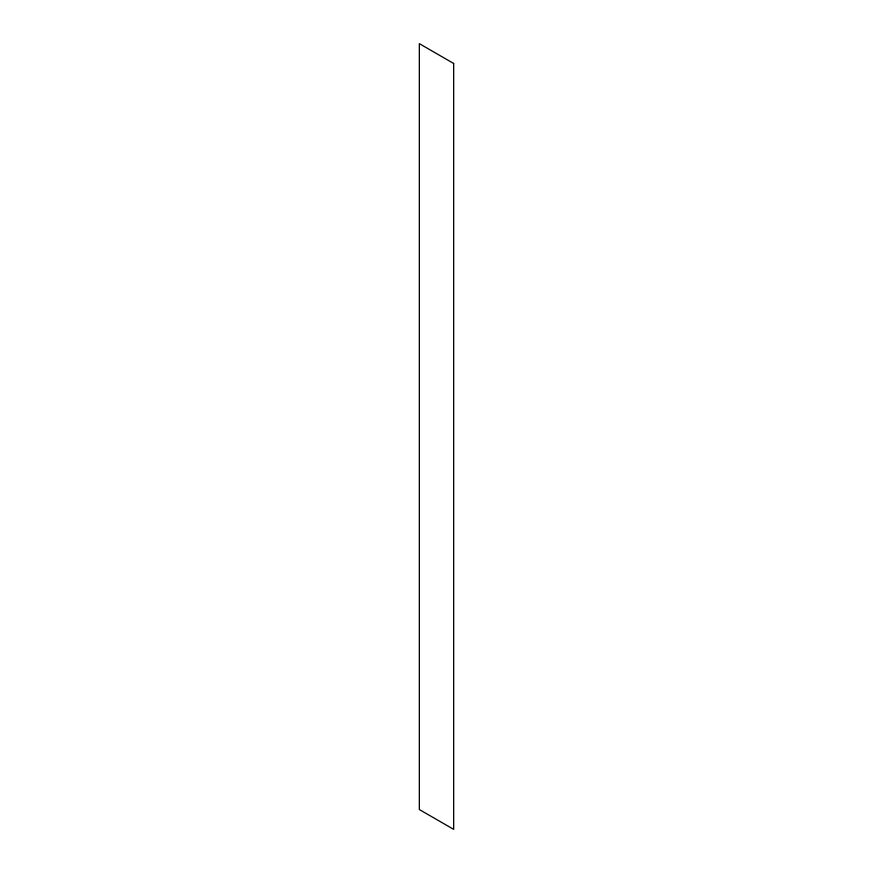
<?xml version="1.0" encoding="UTF-8"?>
<svg xmlns="http://www.w3.org/2000/svg" width="873" height="873" viewBox="0 0 873 873"><rect width="100%" height="100%" fill="white"/><g stroke="black" fill="none" stroke-linecap="round" stroke-linejoin="round"><path stroke-width="1.31" d="M453.665 63.467L419.335 43.65L419.335 809.533L453.665 829.35L453.665 63.467"/></g></svg>
